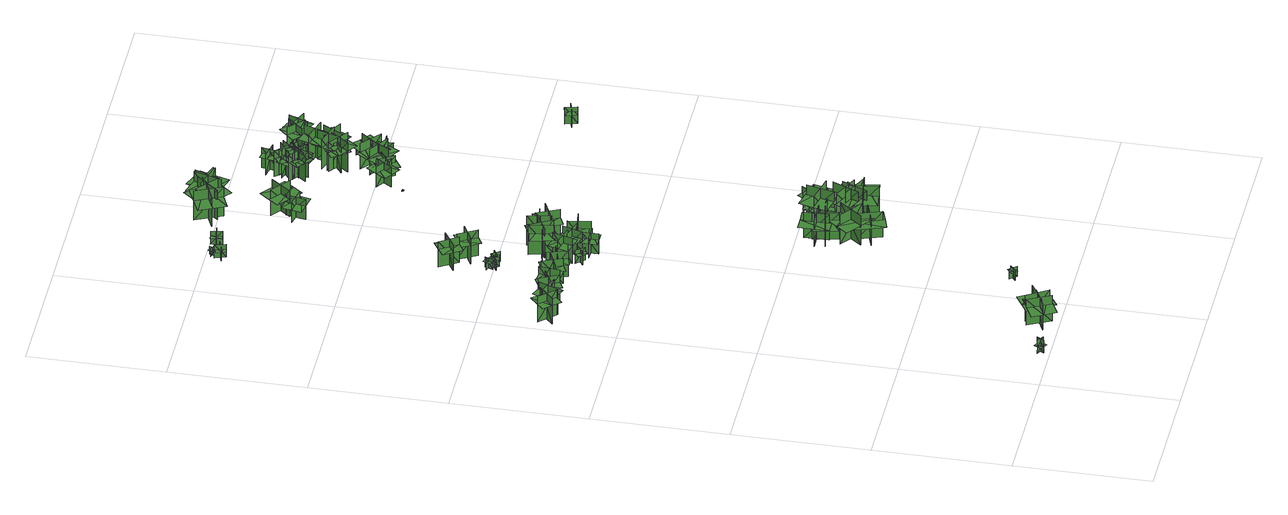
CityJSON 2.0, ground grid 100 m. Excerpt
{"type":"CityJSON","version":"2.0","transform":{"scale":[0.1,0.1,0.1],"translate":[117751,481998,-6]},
"CityObjects":{
"tree1":{"type":"SolitaryVegetationObject","geometry":[{"type":"MultiSurface","lod":"1","boundaries":[[[0,1,2]],[[0,2,3]],[[4,5,6]],[[4,6,7]],[[8,9,5]],[[8,5,4]],[[10,11,1]],[[10,1,0]],[[0,1,12]],[[0,12,13]],[[0,14,15]],[[0,15,1]]]}]},
"tree2":{"type":"SolitaryVegetationObject","geometry":[{"type":"MultiSurface","lod":"1","boundaries":[[[16,17,18]],[[16,18,19]],[[20,21,22]],[[20,22,23]],[[24,25,26]],[[24,26,27]],[[24,27,28]],[[24,28,29]]]}]},
"tree3":{"type":"SolitaryVegetationObject","geometry":[{"type":"MultiSurface","lod":"1","boundaries":[[[30,31,32]],[[30,32,33]],[[34,35,36]],[[34,36,37]],[[38,39,40]],[[38,40,41]],[[38,41,42]],[[38,42,43]]]}]},
"tree4":{"type":"SolitaryVegetationObject","geometry":[{"type":"MultiSurface","lod":"1","boundaries":[[[44,45,46]],[[44,46,47]],[[48,49,50]],[[48,50,51]],[[52,53,54]],[[52,54,55]],[[52,55,56]],[[52,56,57]]]}]},
"tree5":{"type":"SolitaryVegetationObject","geometry":[{"type":"MultiSurface","lod":"1","boundaries":[[[58,59,60]],[[58,60,61]],[[62,63,64]],[[62,64,65]],[[66,67,68]],[[66,68,69]],[[66,69,70]],[[66,70,71]]]}]},
"tree6":{"type":"SolitaryVegetationObject","geometry":[{"type":"MultiSurface","lod":"1","boundaries":[[[72,73,74]],[[72,74,75]],[[76,77,78]],[[76,78,79]],[[80,81,82]],[[80,82,83]],[[80,84,85]],[[80,85,81]]]}]},
"tree7":{"type":"SolitaryVegetationObject","geometry":[{"type":"MultiSurface","lod":"1","boundaries":[[[86,87,88]],[[86,88,89]],[[90,91,92]],[[90,92,93]],[[94,95,96]],[[94,96,97]],[[94,97,98]],[[94,98,99]]]}]},
"tree8":{"type":"SolitaryVegetationObject","geometry":[{"type":"MultiSurface","lod":"1","boundaries":[[[100,101,102]],[[100,102,103]],[[104,105,106]],[[104,106,107]],[[108,109,110]],[[108,110,111]],[[108,111,112]],[[108,112,113]]]}]},
"tree9":{"type":"SolitaryVegetationObject","geometry":[{"type":"MultiSurface","lod":"1","boundaries":[[[114,115,116]],[[114,116,117]],[[118,119,120]],[[118,120,121]],[[122,123,124]],[[122,124,125]],[[122,125,126]],[[122,126,127]]]}]},
"tree10":{"type":"SolitaryVegetationObject","geometry":[{"type":"MultiSurface","lod":"1","boundaries":[[[128,129,130]],[[128,130,131]],[[132,133,134]],[[132,134,135]],[[136,137,138]],[[136,138,139]],[[136,139,140]],[[136,140,141]]]}]},
"tree11":{"type":"SolitaryVegetationObject","geometry":[{"type":"MultiSurface","lod":"1","boundaries":[[[142,143,144]],[[142,144,145]],[[146,147,148]],[[146,148,149]],[[150,151,152]],[[150,152,153]],[[150,153,154]],[[150,154,155]]]}]},
"tree12":{"type":"SolitaryVegetationObject","geometry":[{"type":"MultiSurface","lod":"1","boundaries":[[[156,157,158]],[[156,158,159]],[[160,161,162]],[[160,162,163]],[[164,165,166]],[[164,166,167]],[[164,168,169]],[[164,169,165]]]}]},
"tree13":{"type":"SolitaryVegetationObject","geometry":[{"type":"MultiSurface","lod":"1","boundaries":[[[170,171,172]],[[170,172,173]],[[174,175,176]],[[174,176,177]],[[178,179,180]],[[178,180,181]],[[178,182,183]],[[178,183,179]]]}]},
"tree14":{"type":"SolitaryVegetationObject","geometry":[{"type":"MultiSurface","lod":"1","boundaries":[[[184,185,186]],[[184,186,187]],[[188,189,190]],[[188,190,191]],[[192,193,194]],[[192,194,195]],[[192,195,196]],[[192,196,197]]]}]},
"tree15":{"type":"SolitaryVegetationObject","geometry":[{"type":"MultiSurface","lod":"1","boundaries":[[[198,199,200]],[[198,200,201]],[[202,203,204]],[[202,204,205]],[[206,207,208]],[[206,208,209]],[[206,210,211]],[[206,211,207]]]}]},
"tree16":{"type":"SolitaryVegetationObject","geometry":[{"type":"MultiSurface","lod":"1","boundaries":[[[212,213,214]],[[212,214,215]],[[216,217,218]],[[216,218,219]],[[220,221,222]],[[220,222,223]],[[220,223,224]],[[220,224,225]]]}]},
"tree17":{"type":"SolitaryVegetationObject","geometry":[{"type":"MultiSurface","lod":"1","boundaries":[[[226,227,228]],[[226,228,229]],[[230,231,232]],[[230,232,233]],[[234,235,236]],[[234,236,237]],[[234,237,238]],[[234,238,239]]]}]},
"tree18":{"type":"SolitaryVegetationObject","geometry":[{"type":"MultiSurface","lod":"1","boundaries":[[[240,241,242]],[[240,242,243]],[[244,245,246]],[[244,246,247]],[[248,249,250]],[[248,250,251]],[[248,251,252]],[[248,252,253]]]}]},
"tree19":{"type":"SolitaryVegetationObject","geometry":[{"type":"MultiSurface","lod":"1","boundaries":[[[254,255,256]],[[254,256,257]],[[258,259,260]],[[258,260,261]],[[262,263,264]],[[262,264,265]],[[262,265,266]],[[262,266,267]]]}]},
"tree20":{"type":"SolitaryVegetationObject","geometry":[{"type":"MultiSurface","lod":"1","boundaries":[[[268,269,270]],[[268,270,271]],[[272,273,274]],[[272,274,275]],[[276,277,278]],[[276,278,279]],[[276,279,280]],[[276,280,281]]]}]},
"tree21":{"type":"SolitaryVegetationObject","geometry":[{"type":"MultiSurface","lod":"1","boundaries":[[[282,283,284]],[[282,284,285]],[[286,287,288]],[[286,288,289]],[[290,291,292]],[[290,292,293]],[[290,293,294]],[[290,294,295]]]}]},
"tree22":{"type":"SolitaryVegetationObject","geometry":[{"type":"MultiSurface","lod":"1","boundaries":[[[296,297,298]],[[296,298,299]],[[300,301,302]],[[300,302,303]],[[304,305,306]],[[304,306,307]],[[304,307,308]],[[304,308,309]]]}]},
"tree23":{"type":"SolitaryVegetationObject","geometry":[{"type":"MultiSurface","lod":"1","boundaries":[[[310,311,312]],[[310,312,313]],[[314,315,316]],[[314,316,317]],[[318,319,320]],[[318,320,321]],[[318,321,322]],[[318,322,323]]]}]},
"tree24":{"type":"SolitaryVegetationObject","geometry":[{"type":"MultiSurface","lod":"1","boundaries":[[[324,325,326]],[[324,326,327]],[[328,329,330]],[[328,330,331]],[[332,333,334]],[[332,334,335]],[[332,335,336]],[[332,336,337]]]}]},
"tree25":{"type":"SolitaryVegetationObject","geometry":[{"type":"MultiSurface","lod":"1","boundaries":[[[338,339,340]],[[338,340,341]],[[342,343,344]],[[342,344,345]],[[346,347,348]],[[346,348,349]],[[346,349,350]],[[346,350,351]]]}]},
"tree26":{"type":"SolitaryVegetationObject","geometry":[{"type":"MultiSurface","lod":"1","boundaries":[[[352,353,354]],[[352,354,355]],[[356,357,358]],[[356,358,359]],[[360,361,362]],[[360,362,363]],[[360,363,364]],[[360,364,365]]]}]},
"tree27":{"type":"SolitaryVegetationObject","geometry":[{"type":"MultiSurface","lod":"1","boundaries":[[[366,367,368]],[[366,368,369]],[[370,371,372]],[[370,372,373]],[[374,375,376]],[[374,376,377]],[[374,377,378]],[[374,378,379]]]}]},
"tree28":{"type":"SolitaryVegetationObject","geometry":[{"type":"MultiSurface","lod":"1","boundaries":[[[380,381,382]],[[380,382,383]],[[384,385,386]],[[384,386,387]],[[388,389,390]],[[388,390,391]],[[388,392,393]],[[388,393,389]]]}]},
"tree29":{"type":"SolitaryVegetationObject","geometry":[{"type":"MultiSurface","lod":"1","boundaries":[[[394,395,396]],[[394,396,397]],[[398,399,400]],[[398,400,401]],[[402,403,404]],[[402,404,405]],[[402,405,406]],[[402,406,407]]]}]},
"tree30":{"type":"SolitaryVegetationObject","geometry":[{"type":"MultiSurface","lod":"1","boundaries":[[[408,409,410]],[[408,410,411]],[[412,413,414]],[[412,414,415]],[[416,417,418]],[[416,418,419]],[[416,417,420]],[[416,420,421]]]}]},
"tree31":{"type":"SolitaryVegetationObject","geometry":[{"type":"MultiSurface","lod":"1","boundaries":[[[422,423,424]],[[422,424,425]],[[426,427,428]],[[426,428,429]],[[430,431,432]],[[430,432,433]],[[430,431,434]],[[430,434,435]]]}]},
"tree32":{"type":"SolitaryVegetationObject","geometry":[{"type":"MultiSurface","lod":"1","boundaries":[[[436,437,438]],[[436,438,439]],[[440,441,442]],[[440,442,443]],[[444,445,446]],[[444,446,447]],[[444,447,448]],[[444,448,449]]]}]},
"tree33":{"type":"SolitaryVegetationObject","geometry":[{"type":"MultiSurface","lod":"1","boundaries":[[[450,451,452]],[[450,452,453]],[[454,455,456]],[[454,456,457]],[[458,459,460]],[[458,460,461]],[[458,461,462]],[[458,462,463]]]}]},
"tree34":{"type":"SolitaryVegetationObject","geometry":[{"type":"MultiSurface","lod":"1","boundaries":[[[464,465,466]],[[464,466,467]],[[468,469,470]],[[468,470,471]],[[472,473,474]],[[472,474,475]],[[472,475,476]],[[472,476,477]]]}]},
"tree35":{"type":"SolitaryVegetationObject","geometry":[{"type":"MultiSurface","lod":"1","boundaries":[[[478,479,480]],[[478,480,481]],[[482,483,484]],[[482,484,485]],[[486,487,488]],[[486,488,489]],[[486,489,490]],[[486,490,491]]]}]},
"tree36":{"type":"SolitaryVegetationObject","geometry":[{"type":"MultiSurface","lod":"1","boundaries":[[[492,493,494]],[[492,494,495]],[[496,497,498]],[[496,498,499]],[[500,501,502]],[[500,502,503]],[[500,503,504]],[[500,504,505]]]}]},
"tree37":{"type":"SolitaryVegetationObject","geometry":[{"type":"MultiSurface","lod":"1","boundaries":[[[506,507,508]],[[506,508,509]],[[510,511,512]],[[510,512,513]],[[514,515,516]],[[514,516,517]],[[514,517,518]],[[514,518,519]]]}]},
"tree38":{"type":"SolitaryVegetationObject","geometry":[{"type":"MultiSurface","lod":"1","boundaries":[[[520,521,522]],[[520,522,523]],[[524,525,526]],[[524,526,527]],[[528,529,530]],[[528,530,531]],[[528,531,532]],[[528,532,533]]]}]},
"tree39":{"type":"SolitaryVegetationObject","geometry":[{"type":"MultiSurface","lod":"1","boundaries":[[[534,535,536]],[[534,536,537]],[[538,539,540]],[[538,540,541]],[[542,543,544]],[[542,544,545]],[[542,543,546]],[[542,546,547]]]}]},
"tree40":{"type":"SolitaryVegetationObject","geometry":[{"type":"MultiSurface","lod":"1","boundaries":[[[548,549,550]],[[548,550,551]],[[552,553,554]],[[552,554,555]],[[556,557,558]],[[556,558,559]],[[556,557,560]],[[556,560,561]]]}]},
"tree41":{"type":"SolitaryVegetationObject","geometry":[{"type":"MultiSurface","lod":"1","boundaries":[[[562,563,564]],[[562,564,565]],[[566,567,568]],[[566,568,569]],[[570,571,572]],[[570,572,573]],[[570,573,574]],[[570,574,575]]]}]},
"tree42":{"type":"SolitaryVegetationObject","geometry":[{"type":"MultiSurface","lod":"1","boundaries":[[[576,577,578]],[[576,578,579]],[[580,581,582]],[[580,582,583]],[[584,585,586]],[[584,586,587]],[[584,587,588]],[[584,588,589]]]}]},
"tree43":{"type":"SolitaryVegetationObject","geometry":[{"type":"MultiSurface","lod":"1","boundaries":[[[590,591,592]],[[590,592,593]],[[594,595,596]],[[594,596,597]],[[598,599,600]],[[598,600,601]],[[598,601,602]],[[598,602,603]]]}]},
"tree44":{"type":"SolitaryVegetationObject","geometry":[{"type":"MultiSurface","lod":"1","boundaries":[[[604,605,606]],[[604,606,607]],[[608,609,610]],[[608,610,611]],[[612,613,614]],[[612,614,615]],[[612,615,616]],[[612,616,617]]]}]},
"tree45":{"type":"SolitaryVegetationObject","geometry":[{"type":"MultiSurface","lod":"1","boundaries":[[[618,619,620]],[[618,620,621]],[[622,623,624]],[[622,624,625]],[[626,627,628]],[[626,628,629]],[[626,629,630]],[[626,630,631]]]}]},
"tree46":{"type":"SolitaryVegetationObject","geometry":[{"type":"MultiSurface","lod":"1","boundaries":[[[632,633,634]],[[632,634,635]],[[636,637,638]],[[636,638,639]],[[640,641,642]],[[640,642,643]],[[640,643,644]],[[640,644,645]]]}]},
"tree47":{"type":"SolitaryVegetationObject","geometry":[{"type":"MultiSurface","lod":"1","boundaries":[[[646,647,648]],[[646,648,649]],[[650,651,652]],[[650,652,653]],[[654,655,656]],[[654,656,657]],[[654,657,658]],[[654,658,659]]]}]},
"tree48":{"type":"SolitaryVegetationObject","geometry":[{"type":"MultiSurface","lod":"1","boundaries":[[[660,661,662]],[[660,662,663]],[[664,665,666]],[[664,666,667]],[[668,669,670]],[[668,670,671]],[[668,671,672]],[[668,672,673]]]}]},
"tree49":{"type":"SolitaryVegetationObject","geometry":[{"type":"MultiSurface","lod":"1","boundaries":[[[674,675,676]],[[674,676,677]],[[678,679,680]],[[678,680,681]],[[682,683,684]],[[682,684,685]],[[682,685,686]],[[682,686,687]]]}]},
"tree50":{"type":"SolitaryVegetationObject","geometry":[{"type":"MultiSurface","lod":"1","boundaries":[[[688,689,690]],[[688,690,691]],[[692,693,694]],[[692,694,695]],[[696,697,698]],[[696,698,699]],[[696,699,700]],[[696,700,701]]]}]},
"tree51":{"type":"SolitaryVegetationObject","geometry":[{"type":"MultiSurface","lod":"1","boundaries":[[[702,703,704]],[[702,704,705]],[[706,707,708]],[[706,708,709]],[[710,711,712]],[[710,712,713]],[[710,713,714]],[[710,714,715]]]}]},
"tree52":{"type":"SolitaryVegetationObject","geometry":[{"type":"MultiSurface","lod":"1","boundaries":[[[716,717,718]],[[716,718,719]],[[720,721,722]],[[720,722,723]],[[724,725,726]],[[724,726,727]],[[724,727,728]],[[724,728,729]]]}]},
"tree53":{"type":"SolitaryVegetationObject","geometry":[{"type":"MultiSurface","lod":"1","boundaries":[[[730,731,732]],[[730,732,733]],[[734,735,736]],[[734,736,737]],[[738,739,740]],[[738,740,741]],[[738,741,742]],[[738,742,743]]]}]},
"tree54":{"type":"SolitaryVegetationObject","geometry":[{"type":"MultiSurface","lod":"1","boundaries":[[[744,745,746]],[[744,746,747]],[[748,749,750]],[[748,750,751]],[[752,753,754]],[[752,754,755]],[[752,755,756]],[[752,756,757]]]}]},
"tree55":{"type":"SolitaryVegetationObject","geometry":[{"type":"MultiSurface","lod":"1","boundaries":[[[758,759,760]],[[758,760,761]],[[762,763,764]],[[762,764,765]],[[766,767,768]],[[766,768,769]],[[766,769,770]],[[766,770,771]]]}]},
"tree56":{"type":"SolitaryVegetationObject","geometry":[{"type":"MultiSurface","lod":"1","boundaries":[[[772,773,774]],[[772,774,775]],[[776,777,778]],[[776,778,779]],[[780,781,782]],[[780,782,783]],[[780,783,784]],[[780,784,785]]]}]},
"tree57":{"type":"SolitaryVegetationObject","geometry":[{"type":"MultiSurface","lod":"1","boundaries":[[[786,787,788]],[[786,788,789]],[[790,791,792]],[[790,792,793]],[[794,795,796]],[[794,796,797]],[[794,797,798]],[[794,798,799]]]}]},
"tree58":{"type":"SolitaryVegetationObject","geometry":[{"type":"MultiSurface","lod":"1","boundaries":[[[800,801,802]],[[800,802,803]],[[804,805,806]],[[804,806,807]],[[808,809,810]],[[808,810,811]],[[808,811,812]],[[808,812,813]]]}]},
"tree59":{"type":"SolitaryVegetationObject","geometry":[{"type":"MultiSurface","lod":"1","boundaries":[[[814,815,816]],[[814,816,817]],[[818,819,820]],[[818,820,821]],[[822,823,824]],[[822,824,825]],[[822,826,827]],[[822,827,823]]]}]},
"tree60":{"type":"SolitaryVegetationObject","geometry":[{"type":"MultiSurface","lod":"1","boundaries":[[[828,829,830]],[[828,830,831]],[[832,833,834]],[[832,834,835]],[[836,837,838]],[[836,838,839]],[[836,839,840]],[[836,840,841]]]}]},
"tree61":{"type":"SolitaryVegetationObject","geometry":[{"type":"MultiSurface","lod":"1","boundaries":[[[842,843,844]],[[842,844,845]],[[846,847,848]],[[846,848,849]],[[850,851,852]],[[850,852,853]],[[850,853,854]],[[850,854,855]]]}]},
"tree62":{"type":"SolitaryVegetationObject","geometry":[{"type":"MultiSurface","lod":"1","boundaries":[[[856,857,858]],[[856,858,859]],[[860,861,862]],[[860,862,863]],[[864,865,866]],[[864,866,867]],[[864,867,868]],[[864,868,869]]]}]},
"tree63":{"type":"SolitaryVegetationObject","geometry":[{"type":"MultiSurface","lod":"1","boundaries":[[[870,871,872]],[[870,872,873]],[[874,875,876]],[[874,876,877]],[[878,879,880]],[[878,880,881]],[[878,881,882]],[[878,882,883]]]}]},
"tree64":{"type":"SolitaryVegetationObject","geometry":[{"type":"MultiSurface","lod":"1","boundaries":[[[884,885,886]],[[884,886,887]],[[888,889,890]],[[888,890,891]],[[892,893,894]],[[892,894,895]],[[892,896,897]],[[892,897,893]]]}]},
"tree65":{"type":"SolitaryVegetationObject","geometry":[{"type":"MultiSurface","lod":"1","boundaries":[[[898,899,900]],[[898,900,901]],[[902,903,904]],[[902,904,905]],[[906,907,908]],[[906,908,909]],[[906,909,910]],[[906,910,911]]]}]},
"tree66":{"type":"SolitaryVegetationObject","geometry":[{"type":"MultiSurface","lod":"1","boundaries":[[[912,913,914]],[[912,914,915]],[[916,917,918]],[[916,918,919]],[[920,921,922]],[[920,922,923]],[[920,923,924]],[[920,924,925]]]}]},
"tree67":{"type":"SolitaryVegetationObject","geometry":[{"type":"MultiSurface","lod":"1","boundaries":[[[926,927,928]],[[926,928,929]],[[930,931,932]],[[930,932,933]],[[934,935,936]],[[934,936,937]],[[934,937,938]],[[934,938,939]]]}]},
"tree68":{"type":"SolitaryVegetationObject","geometry":[{"type":"MultiSurface","lod":"1","boundaries":[[[940,941,942]],[[940,942,943]],[[944,945,946]],[[944,946,947]],[[948,949,950]],[[948,950,951]],[[948,951,952]],[[948,952,953]]]}]},
"tree69":{"type":"SolitaryVegetationObject","geometry":[{"type":"MultiSurface","lod":"1","boundaries":[[[954,955,956]],[[954,956,957]],[[958,959,960]],[[958,960,961]],[[962,963,964]],[[962,964,965]],[[962,965,966]],[[962,966,967]]]}]},
"tree70":{"type":"SolitaryVegetationObject","geometry":[{"type":"MultiSurface","lod":"1","boundaries":[[[968,969,970]],[[968,970,971]],[[972,973,974]],[[972,974,975]],[[976,977,978]],[[976,978,979]],[[976,979,980]],[[976,980,981]]]}]}
},
"vertices":[
[388,46,65],[419,96,65],[393,113,65],[362,62,65],[378,86,65],[428,55,65],[430,58,119],[380,89,119],[380,89,10],[430,58,10],[390,45,10],[421,95,10],[419,96,119],[388,46,119],[414,30,65],[445,81,65],
[787,62,9],[787,62,226],[704,230,226],[704,230,9],[668,105,9],[668,105,226],[830,185,226],[830,185,9],[643,92,156],[685,8,156],[886,108,156],[844,192,156],[803,276,156],[602,176,156],
[720,123,10],[720,123,227],[879,221,227],[879,221,10],[752,246,10],[752,246,227],[846,92,227],[846,92,10],[737,269,156],[657,220,156],[774,29,156],[854,78,156],[934,127,156],[817,318,156],
[59,3572,34],[164,3459,34],[164,3459,250],[59,3572,250],[55,3469,34],[168,3574,34],[168,3574,250],[55,3469,250],[55,3469,189],[107,3412,189],[221,3517,189],[168,3574,189],[116,3631,189],[2,3526,189],
[236,3597,32],[178,3454,32],[178,3454,248],[236,3597,248],[141,3558,32],[284,3500,32],[284,3500,248],[141,3558,248],[141,3558,187],[112,3486,187],[255,3428,187],[284,3500,187],[313,3571,187],[170,3629,187],
[1213,407,15],[1260,448,15],[1260,448,99],[1213,407,99],[1263,404,15],[1221,451,15],[1221,451,99],[1263,404,99],[1217,410,77],[1260,448,77],[1244,467,77],[1201,429,77],[1234,392,77],[1277,430,77],
[372,3578,35],[234,3507,35],[234,3507,250],[372,3578,250],[274,3610,35],[345,3472,35],[345,3472,250],[274,3610,250],[274,3610,190],[205,3574,190],[276,3437,190],[345,3472,190],[413,3507,190],[343,3645,190],
[402,3482,34],[421,3636,34],[421,3636,250],[402,3482,250],[484,3545,34],[330,3564,34],[330,3564,250],[484,3545,250],[484,3545,189],[493,3622,189],[340,3641,189],[330,3564,189],[321,3487,189],[475,3468,189],
[455,3525,33],[596,3588,33],[596,3588,248],[455,3525,248],[551,3487,33],[488,3629,33],[488,3629,248],[551,3487,248],[551,3487,188],[621,3519,188],[559,3660,188],[488,3629,188],[417,3597,188],[480,3456,188],
[687,3565,34],[538,3522,34],[538,3522,250],[687,3565,250],[597,3615,34],[640,3467,34],[640,3467,250],[597,3615,250],[597,3615,189],[523,3594,189],[565,3445,189],[640,3467,189],[714,3488,189],[671,3637,189],
[853,3443,39],[793,3393,39],[793,3393,147],[853,3443,147],[801,3448,39],[851,3388,39],[851,3388,147],[801,3448,147],[801,3448,117],[772,3423,117],[821,3364,117],[851,3388,117],[881,3413,117],[831,3473,117],
[636,4002,25],[658,4061,25],[658,4061,109],[636,4002,109],[681,4023,25],[622,4045,25],[622,4045,109],[681,4023,109],[638,4007,87],[658,4061,87],[635,4070,87],[614,4016,87],[661,3998,87],[681,4052,87],
[634,3978,23],[688,4010,23],[688,4010,106],[634,3978,106],[682,3966,23],[650,4020,23],[650,4020,106],[682,3966,106],[639,3981,85],[688,4010,85],[676,4032,85],[626,4002,85],[651,3959,85],[701,3989,85],
[803,3470,32],[846,3619,32],[846,3619,247],[803,3470,247],[894,3519,32],[745,3562,32],[745,3562,247],[894,3519,247],[894,3519,187],[915,3594,187],[766,3636,187],[745,3562,187],[724,3488,187],[873,3445,187],
[692,3981,27],[745,4015,27],[745,4015,110],[692,3981,110],[741,3971,27],[706,4024,27],[706,4024,110],[741,3971,110],[697,3984,89],[745,4015,89],[731,4036,89],[683,4004,89],[710,3963,89],[759,3994,89],
[582,4273,20],[713,4355,20],[713,4355,236],[582,4273,236],[683,4249,20],[600,4381,20],[600,4381,236],[683,4249,236],[683,4249,175],[748,4291,175],[666,4422,175],[600,4381,175],[535,4339,175],[617,4208,175],
[943,3311,39],[943,3433,39],[943,3433,208],[943,3311,208],[1001,3368,39],[879,3368,39],[879,3368,208],[1001,3368,208],[1001,3368,160],[1001,3429,160],[879,3429,160],[879,3368,160],[879,3307,160],[1001,3307,160],
[1430,1470,20],[1430,1470,237],[1607,1530,237],[1607,1530,20],[1488,1582,20],[1488,1582,237],[1546,1412,237],[1546,1412,20],[1479,1609,167],[1390,1579,167],[1462,1366,167],[1551,1396,167],[1640,1426,167],[1568,1639,167],
[1420,1543,21],[1420,1543,270],[1550,1712,270],[1550,1712,21],[1404,1687,21],[1404,1687,270],[1567,1561,270],[1567,1561,21],[1378,1706,189],[1313,1621,189],[1517,1465,189],[1582,1550,189],[1647,1634,189],[1444,1791,189],
[941,3564,31],[894,3416,31],[894,3416,246],[941,3564,246],[849,3517,31],[996,3470,31],[996,3470,246],[849,3517,246],[849,3517,186],[825,3444,186],[973,3396,186],[996,3470,186],[1020,3543,186],[873,3591,186],
[1419,1888,29],[1419,1888,246],[1454,1704,246],[1454,1704,29],[1522,1815,29],[1522,1815,246],[1345,1781,246],[1345,1781,29],[1549,1820,175],[1532,1912,175],[1311,1870,175],[1329,1778,175],[1346,1686,175],[1567,1728,175],
[1329,1857,32],[1329,1857,249],[1516,1860,249],[1516,1860,32],[1419,1946,32],[1419,1946,249],[1422,1766,249],[1422,1766,32],[1419,1974,178],[1325,1973,178],[1328,1748,178],[1422,1749,178],[1515,1751,178],[1512,1975,178],
[907,3623,22],[868,3796,22],[868,3796,269],[907,3623,269],[971,3723,22],[798,3684,22],[798,3684,269],[971,3723,269],[971,3723,200],[951,3809,200],[779,3770,200],[798,3684,200],[818,3598,200],[990,3636,200],
[919,3612,30],[941,3571,30],[941,3571,92],[919,3612,92],[911,3583,30],[911,3583,92],[951,3606,92],[951,3606,30],[911,3583,73],[920,3566,73],[953,3584,73],[943,3601,73],[934,3618,73],[901,3600,73],
[817,4241,19],[681,4167,19],[681,4167,235],[817,4241,235],[718,4271,19],[792,4135,19],[792,4135,235],[718,4271,235],[718,4271,174],[650,4234,174],[724,4098,174],[792,4135,174],[860,4172,174],[786,4308,174],
[905,3646,26],[976,3678,26],[976,3678,134],[905,3646,134],[953,3627,26],[921,3698,26],[921,3698,134],[953,3627,134],[953,3627,104],[988,3643,104],[957,3714,104],[921,3698,104],[886,3682,104],[918,3611,104],
[883,3789,20],[971,3635,20],[971,3635,266],[883,3789,266],[852,3675,20],[1005,3763,20],[1005,3763,266],[852,3675,266],[852,3675,197],[896,3598,197],[1049,3686,197],[1005,3763,197],[961,3840,197],[807,3752,197],
[1029,3381,26],[1002,3544,26],[1002,3544,246],[1029,3381,246],[1105,3487,26],[941,3461,26],[941,3461,246],[1105,3487,246],[1027,3395,189],[1002,3544,189],[938,3533,189],[962,3384,189],[1091,3405,189],[1067,3555,189],
[1021,3658,17],[986,3831,17],[986,3831,264],[1021,3658,264],[1087,3756,17],[913,3721,17],[913,3721,264],[1087,3756,264],[1087,3756,195],[1069,3842,195],[896,3808,195],[913,3721,195],[931,3634,195],[1104,3669,195],
[333,5871,59],[411,5896,59],[411,5896,168],[333,5871,168],[383,5846,59],[358,5924,59],[358,5924,168],[383,5846,168],[334,5869,132],[412,5893,132],[400,5933,132],[321,5908,132],[422,5862,132],[344,5837,132],
[398,5966,59],[383,5922,59],[383,5922,122],[398,5966,122],[370,5952,59],[414,5937,59],[414,5937,122],[370,5952,122],[397,5967,101],[382,5922,101],[404,5915,101],[419,5959,101],[364,5929,101],[379,5973,101],
[995,3657,20],[1155,3731,20],[1155,3731,266],[995,3657,266],[1105,3616,20],[1030,3776,20],[1030,3776,266],[1105,3616,266],[1105,3616,197],[1185,3653,197],[1111,3814,197],[1030,3776,197],[950,3739,197],[1025,3578,197],
[1714,1985,25],[1714,1985,273],[1665,1777,273],[1665,1777,25],[1788,1861,25],[1788,1861,273],[1587,1907,273],[1587,1907,25],[1819,1854,192],[1843,1958,192],[1593,2016,192],[1569,1912,192],[1545,1807,192],[1795,1750,192],
[1723,1919,35],[1723,1919,143],[1634,1950,143],[1634,1950,35],[1665,1892,35],[1665,1892,143],[1695,1977,143],[1695,1977,35],[1661,1879,108],[1705,1864,108],[1742,1970,108],[1698,1985,108],[1654,2001,108],[1616,1895,108],
[1786,1808,25],[1786,1808,273],[1696,1614,273],[1696,1614,25],[1833,1671,25],[1833,1671,273],[1646,1758,273],[1646,1758,25],[1862,1657,192],[1907,1754,192],[1674,1863,192],[1629,1766,192],[1584,1669,192],[1817,1560,192],
[1763,1696,24],[1763,1696,273],[1793,1485,273],[1793,1485,24],[1877,1607,24],[1877,1607,273],[1673,1578,273],[1673,1578,24],[1908,1612,192],[1893,1718,192],[1639,1682,192],[1654,1576,192],[1669,1470,192],[1924,1506,192],
[1668,1696,25],[1668,1696,273],[1862,1608,273],[1862,1608,25],[1804,1745,25],[1804,1745,273],[1719,1557,273],[1719,1557,25],[1817,1774,192],[1719,1818,192],[1614,1584,192],[1711,1540,192],[1809,1496,192],[1914,1730,192],
[1718,1899,26],[1718,1899,196],[1704,1752,196],[1704,1752,26],[1780,1821,26],[1780,1821,196],[1639,1835,196],[1639,1835,26],[1801,1818,141],[1809,1892,141],[1633,1909,141],[1626,1836,141],[1619,1763,141],[1794,1745,141],
[520,5982,58],[532,5900,58],[532,5900,167],[520,5982,167],[487,5937,58],[568,5949,58],[568,5949,167],[487,5937,167],[518,5981,131],[530,5900,131],[570,5906,131],[559,5987,131],[497,5895,131],[485,5977,131],
[1804,2031,36],[1744,1930,36],[1744,1930,193],[1804,2031,193],[1726,2011,36],[1827,1951,36],[1827,1951,193],[1726,2011,193],[1800,2033,140],[1741,1932,140],[1791,1902,140],[1851,2003,140],[1700,1956,140],[1759,2057,140],
[998,5537,37],[998,5537,207],[970,5393,207],[970,5393,37],[1052,5454,37],[1052,5454,207],[913,5481,207],[913,5481,37],[1074,5450,152],[1088,5522,152],[914,5556,152],[900,5483,152],[886,5411,152],[1060,5378,152],
[784,6152,58],[784,6152,306],[872,5957,306],[872,5957,58],[918,6098,58],[918,6098,306],[730,6014,306],[730,6014,58],[947,6111,226],[903,6209,226],[669,6104,226],[713,6006,226],[757,5909,226],[991,6014,226],
[1089,5654,43],[1089,5654,260],[973,5508,260],[973,5508,43],[1101,5528,43],[1101,5528,260],[960,5641,260],[960,5641,43],[1123,5511,190],[1181,5585,190],[1005,5724,190],[947,5651,190],[889,5577,190],[1065,5438,190],
[959,6157,59],[959,6157,307],[821,5993,307],[821,5993,59],[968,6013,59],[968,6013,307],[811,6145,307],[811,6145,59],[993,5992,226],[1062,6074,226],[865,6239,226],[796,6157,226],[727,6076,226],[924,5910,226],
[954,5991,59],[954,5991,307],[1016,6195,307],[1016,6195,59],[889,6119,59],[889,6119,307],[1086,6060,307],[1086,6060,59],[858,6129,226],[827,6026,226],[1073,5952,226],[1104,6054,226],[1135,6157,226],[889,6231,226],
[1134,6082,59],[1134,6082,276],[958,6145,276],[958,6145,59],[1018,6030,59],[1018,6030,276],[1080,6200,276],[1080,6200,59],[1009,6004,205],[1097,5972,205],[1173,6183,205],[1085,6215,205],[997,6247,205],[921,6036,205],
[1460,4795,29],[1460,4806,29],[1460,4806,20],[1460,4795,20],[1455,4795,24],[1455,4806,24],[1464,4806,24],[1464,4795,24],[1454,4802,24],[1454,4802,29],[1465,4802,29],[1465,4802,24],[1465,4802,20],[1454,4802,20],
[1472,4990,22],[1472,4990,192],[1593,4908,192],[1593,4908,22],[1570,5007,22],[1570,5007,192],[1490,4890,192],[1490,4890,22],[1582,5025,137],[1521,5067,137],[1422,4921,137],[1483,4879,137],[1544,4838,137],[1643,4984,137],
[1533,4912,22],[1533,4912,192],[1656,4992,192],[1656,4992,22],[1555,5008,22],[1555,5008,192],[1632,4889,192],[1632,4889,22],[1543,5027,137],[1482,4987,137],[1577,4839,137],[1639,4879,137],[1701,4919,137],[1605,5067,137],
[1512,5499,47],[1392,5596,47],[1392,5596,262],[1512,5499,262],[1502,5602,47],[1405,5481,47],[1405,5481,262],[1502,5602,262],[1502,5602,202],[1442,5650,202],[1344,5530,202],[1405,5481,202],[1465,5432,202],[1562,5553,202],
[1505,5615,51],[1453,5469,51],[1453,5469,267],[1505,5615,267],[1411,5571,51],[1557,5519,51],[1557,5519,267],[1411,5571,267],[1411,5571,206],[1385,5498,206],[1531,5446,206],[1557,5519,206],[1583,5592,206],[1437,5644,206],
[1437,5605,52],[1548,5497,52],[1548,5497,267],[1437,5605,267],[1438,5501,52],[1546,5612,52],[1546,5612,267],[1438,5501,267],[1438,5501,207],[1493,5447,207],[1601,5558,207],[1546,5612,207],[1490,5666,207],[1382,5555,207],
[1419,5653,46],[1531,5606,46],[1531,5606,215],[1419,5653,215],[1449,5578,46],[1497,5690,46],[1497,5690,215],[1449,5578,215],[1449,5578,168],[1505,5554,168],[1553,5666,168],[1497,5690,168],[1441,5714,168],[1393,5602,168],
[1518,5580,46],[1429,5707,46],[1429,5707,262],[1518,5580,262],[1536,5682,46],[1410,5592,46],[1410,5592,262],[1536,5682,262],[1536,5682,201],[1491,5745,201],[1365,5655,201],[1410,5592,201],[1455,5529,201],[1581,5619,201],
[1434,5595,52],[1554,5578,52],[1554,5578,221],[1434,5595,221],[1482,5530,52],[1499,5650,52],[1499,5650,221],[1482,5530,221],[1482,5530,174],[1542,5521,174],[1559,5642,174],[1499,5650,174],[1439,5659,174],[1422,5539,174],
[1462,5630,53],[1536,5494,53],[1536,5494,269],[1462,5630,269],[1432,5532,53],[1569,5605,53],[1569,5605,269],[1432,5532,269],[1432,5532,208],[1469,5464,208],[1605,5537,208],[1569,5605,208],[1532,5674,208],[1395,5600,208],
[1634,4939,21],[1634,4939,238],[1733,5097,238],[1733,5097,21],[1608,5062,21],[1608,5062,238],[1761,4966,238],[1761,4966,21],[1585,5077,167],[1535,4998,167],[1725,4878,167],[1775,4958,167],[1825,5037,167],[1634,5156,167],
[1557,5565,54],[1447,5673,54],[1447,5673,269],[1557,5565,269],[1557,5668,54],[1448,5558,54],[1448,5558,269],[1557,5668,269],[1557,5668,209],[1502,5722,209],[1393,5612,209],[1448,5558,209],[1503,5503,209],[1612,5613,209],
[1423,5766,54],[1551,5741,54],[1551,5741,226],[1423,5766,226],[1481,5681,54],[1506,5809,54],[1506,5809,226],[1481,5681,226],[1434,5764,182],[1551,5741,182],[1561,5791,182],[1444,5814,182],[1424,5714,182],[1541,5690,182],
[1585,5361,36],[1677,5236,36],[1677,5236,252],[1585,5361,252],[1569,5259,36],[1694,5351,36],[1694,5351,252],[1569,5259,252],[1569,5259,192],[1615,5196,192],[1740,5288,192],[1694,5351,192],[1648,5413,192],[1523,5321,192],
[1719,5242,33],[1578,5349,33],[1578,5349,280],[1719,5242,280],[1704,5358,33],[1597,5218,33],[1597,5218,280],[1704,5358,280],[1704,5358,211],[1634,5412,211],[1526,5271,211],[1597,5218,211],[1667,5164,211],[1775,5305,211],
[1656,5141,27],[1656,5141,244],[1799,5020,244],[1799,5020,27],[1782,5149,27],[1782,5149,244],[1666,5011,244],[1666,5011,27],[1800,5170,173],[1728,5231,173],[1583,5059,173],[1655,4999,173],[1727,4938,173],[1871,5110,173],
[1740,5342,53],[1571,5396,53],[1571,5396,299],[1740,5342,299],[1686,5447,53],[1633,5279,53],[1633,5279,299],[1686,5447,299],[1686,5447,230],[1601,5474,230],[1548,5305,230],[1633,5279,230],[1717,5252,230],[1770,5421,230],
[1849,4989,22],[1719,4985,22],[1719,4985,194],[1849,4989,194],[1774,5059,22],[1777,4929,22],[1777,4929,194],[1774,5059,194],[1838,4989,149],[1719,4985,149],[1720,4934,149],[1839,4937,149],[1836,5040,149],[1718,5037,149],
[1776,5445,55],[1607,5497,55],[1607,5497,301],[1776,5445,301],[1722,5550,55],[1669,5380,55],[1669,5380,301],[1722,5550,301],[1722,5550,232],[1637,5576,232],[1585,5406,232],[1669,5380,232],[1754,5354,232],[1806,5523,232],
[1812,5311,33],[1658,5398,33],[1658,5398,279],[1812,5311,279],[1781,5425,33],[1694,5271,33],[1694,5271,279],[1781,5425,279],[1781,5425,210],[1704,5468,210],[1617,5314,210],[1694,5271,210],[1772,5227,210],[1858,5382,210],
[1844,5134,22],[1844,5134,104],[1826,5203,104],[1826,5203,22],[1803,5159,22],[1803,5159,104],[1869,5177,104],[1869,5177,22],[1792,5157,77],[1802,5122,77],[1884,5144,77],[1875,5178,77],[1866,5213,77],[1783,5191,77],
[1706,5667,61],[1819,5561,61],[1819,5561,276],[1706,5667,276],[1708,5564,61],[1814,5677,61],[1814,5677,276],[1708,5564,276],[1708,5564,216],[1765,5511,216],[1871,5624,216],[1814,5677,216],[1758,5730,216],[1652,5617,216],
[1901,5588,57],[1759,5651,57],[1759,5651,273],[1901,5588,273],[1864,5685,57],[1801,5543,57],[1801,5543,273],[1864,5685,273],[1864,5685,212],[1793,5716,212],[1731,5574,212],[1801,5543,212],[1872,5512,212],[1935,5654,212],
[2481,3755,33],[2457,3844,33],[2457,3844,172],[2481,3755,172],[2514,3813,33],[2425,3789,33],[2425,3789,172],[2514,3813,172],[2514,3813,136],[2503,3856,136],[2414,3832,136],[2425,3789,136],[2437,3747,136],[2526,3770,136]
]}
